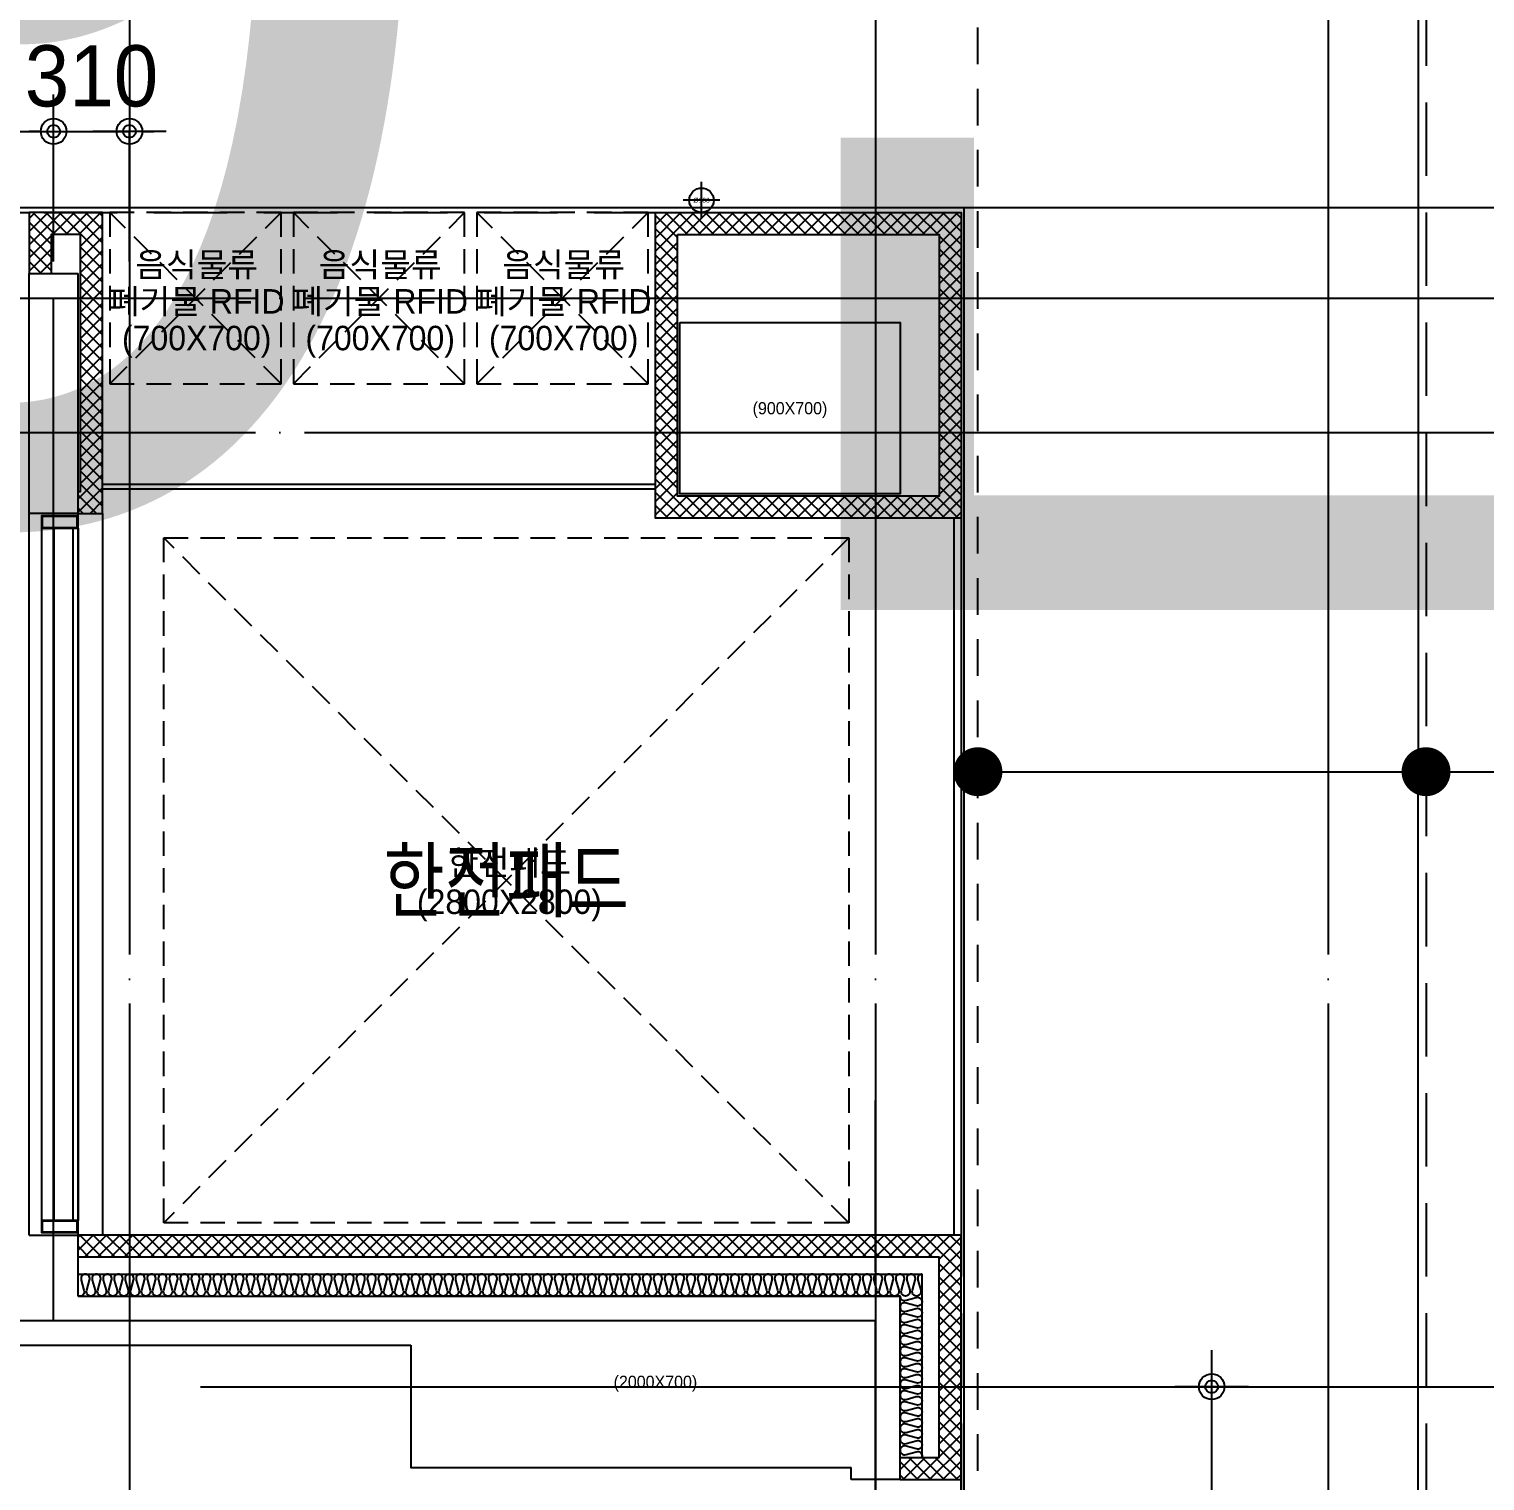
# Model space of a CAD drawing. Header units: millimetres. Extents: x 0 to 1390178, y 0 to 110113.
# Drawn here: x 476512 to 482463, y 44646 to 50580 of the extents above; entities that cross this region are included whole.
import ezdxf
from ezdxf.enums import TextEntityAlignment as Align
from ezdxf.xclip import XClip

# ---------------------------------------------------------------- set-up
doc = ezdxf.new("R2018")
doc.units = ezdxf.units.MM
doc.header["$LTSCALE"] = 100
doc.header["$XCLIPFRAME"] = 0
for name, pattern in [('X - 평면도$0$CEN', [62, 60, -1, 0, -1]), ('X - 평면도$0$HD', [2.5, 1.5, -1]), ('X - 평면도$0$HID', [1.5, 1, -0.5])]:
    doc.linetypes.add(name, pattern=pattern)
doc.layers.get('DEFPOINTS').update_dxf_attribs({"color": 145})
for name, color, linetype in [('AA-XXXX-TEXT', 3, 'Continuous'), ('DIM', 7, 'Continuous'), ('SYM', 7, 'Continuous'), ('X - LAND$0$03-사철나무', 8, 'Continuous'), ('X - SHEET$0$AA-BORD-TEXT', 3, 'Continuous'), ('X - 평면도$0$$0$03-사철나무', 8, 'Continuous'), ('X - 평면도$0$-landscape_base', 11, 'Continuous'), ('X - 평면도$0$0-구역계', 1, 'Continuous'), ('X - 평면도$0$253', 253, 'Continuous'), ('X - 평면도$0$A-CEN', 1, 'X - 평면도$0$CEN'), ('X - 평면도$0$A-FIN', 8, 'Continuous'), ('X - 평면도$0$A-INS', 9, 'Continuous'), ('X - 평면도$0$A-WIN', 4, 'Continuous'), ('X - 평면도$0$AA-DWXM-WIND', 4, 'Continuous'), ('X - 평면도$0$AA-EL-PCN8', 8, 'Continuous'), ('X - 평면도$0$AA-FLXS-OTHR', 4, 'Continuous'), ('X - 평면도$0$AA-WAXM-BRCK', 3, 'Continuous'), ('X - 평면도$0$AA-WAXM-CONC', 2, 'Continuous'), ('X - 평면도$0$AA-XXXX-CNTL', 1, 'X - 평면도$0$CEN'), ('X - 평면도$0$AA-XXXX-HIDL', 1, 'X - 평면도$0$HID'), ('X - 평면도$0$H7', 7, 'X - 평면도$0$HID'), ('X - 평면도$0$상부외곽선', 7, 'X - 평면도$0$HID')]:
    doc.layers.add(name, color=color, linetype=linetype)
doc.layers.add('X - 평면도$0$AA-GUIDE-실명', color=125, linetype='Continuous', plot=False)
doc.layers.add('X - 평면도$0$DEFPOINT', color=163, linetype='Continuous', plot=False)
doc.styles.add('HAUD01', font='Dotum.ttf')
doc.styles.get("Standard").update_dxf_attribs({"font": 'Dotum.ttf'})
doc.styles.add('X - SHEET$0$HAUD01', font='Dotum.ttf')
doc.styles.add('X - 평면도$0$HAUD01', font='Dotum.ttf')
doc.styles.add('X - 평면도$0$STANDARD', font='Dotum.ttf')
doc.dimstyles.new('HAUD-80', dxfattribs={"dimscale": 100, "dimtxt": 2.5, "dimasz": 0.5, "dimexe": 0, "dimexo": 1.5, "dimgap": 1, "dimtad": 1, "dimdec": 0, "dimdsep": 46, "dimlunit": 6, "dimtxsty": 'HAUD01', "dimblk": 'Z_DOT', "dimcen": 2.5, "dimdle": 1.5, "dimclrd": 7, "dimclre": 7, "dimclrt": 4, "dimadec": 0, "dimazin": 0, "dimtfac": 1, "dimtdec": 0, "dimtix": 1, "dimtmove": 2, "dimatfit": 3, "dimfxl": 1, "dimtvp": 1, "dimtolj": 1, "dimtzin": 0, "dimarcsym": 0})
pattern_1 = [(45, (-943193, 374193), (-26.9407684, 26.9407684), []), (135, (-943193, 374193), (-26.9407684, -26.9407684), [])]

# ---------------------------------------------------------------- blocks, each defined once
blk = doc.blocks.new('X - SHEET$0$HAUDsheetV')
at = {"layer": 'X - SHEET$0$AA-BORD-TEXT', "color": 3, "style": 'X - SHEET$0$HAUD01'}
for tag, p in [('PJCode', (786, 567.935)), ('작성자', (786.112, 194.824)), ('검토자', (786.112, 181.824)), ('최종검토자', (786.112, 168.824)), ('승인자', (786.112, 155.824)), ('일자', (786.832, 144.018)), ('개정번호', (812, 65.92))]:
    blk.add_attdef(tag, text='', height=3, dxfattribs=at).set_placement(p, align=Align.MIDDLE_CENTER)
at = {"layer": 'X - SHEET$0$AA-BORD-TEXT', "color": 3, "lineweight": 30, "flags": 104}
blk.add_attdef('PJTitle', text='', height=4, dxfattribs=at).set_placement((787.248, 536.622), align=Align.MIDDLE_CENTER)
blk = doc.blocks.new('X - SHEET')
ref = blk.add_blockref('X - SHEET$0$HAUDsheetV', (-100, 0), dxfattribs=dict(xscale=100, yscale=100, zscale=100))
lines = blk.add_mtext('중랑구 상봉동 116-49번지 일원 2030 청년주택 \\P신축공사', dxfattribs={"layer": 'X - SHEET$0$AA-BORD-TEXT', "color": 3, "insert": (78624.8, 53662.2), "char_height": 5056.517, "attachment_point": 1})
ref.add_attrib('PJTitle', '', (78624.8, 53662.2), dxfattribs={"flags": 104}).embed_mtext(lines)
blk = doc.blocks.new('X - 평면도$0$A$C5F8946BC')
at = {"layer": 'X - 평면도$0$AA-XXXX-HIDL'}
for p, q in [((2800, 0), (0, 2800)), ((2800, 2800), (0, 0))]:
    blk.add_line(p, q, dxfattribs=at)
blk.add_lwpolyline([(2800, 2800), (2800, 0), (0, 0), (0, 2800)], close=True, dxfattribs=at)
at = {"layer": 'X - 평면도$0$DEFPOINT', "style": 'X - 평면도$0$HAUD01'}
for s, p in [('한전패드', (1413.3, 1421.6)), ('(2800X2800)', (1413.3, 1262.5))]:
    blk.add_text(s, height=100, dxfattribs=at).set_placement(p, align=Align.CENTER)
blk = doc.blocks.new('*U1014')
at = {"layer": 'X - 평면도$0$A-WIN', "color": 9}
for p, q in [((1415, 150), (-1415, 150)), ((1415, 98.7), (-1415, 98.7)), ((1415, 21.3), (-1415, 21.3)), ((1415, 0), (-1415, 0))]:
    blk.add_line(p, q, dxfattribs=at)
at = {"layer": 'X - 평면도$0$A-WIN'}
for points in [[(-1415, 0), (-1415, 150), (-1465, 150), (-1465, 0)], [(-1418, 3), (-1418, 147), (-1462, 147), (-1462, 3)], [(1465, 0), (1465, 150), (1415, 150), (1415, 0)], [(1462, 3), (1462, 147), (1418, 147), (1418, 3)]]:
    blk.add_lwpolyline(points, close=True, dxfattribs=at)
blk = doc.blocks.new('X - 평면도$0$A$Ccb83aa5e')
at = {"layer": 'X - 평면도$0$AA-XXXX-HIDL'}
for p, q in [((0, -700), (700, 0)), ((700, -700), (0, 0))]:
    blk.add_line(p, q, dxfattribs=at)
blk.add_lwpolyline([(0, -700), (700, -700), (700, 0), (0, 0)], close=True, dxfattribs=at)
at = {"layer": 'X - 평면도$0$DEFPOINT', "style": 'X - 평면도$0$HAUD01'}
for s, p in [('음식물류', (355, -213.2)), ('폐기물 RFID', (355, -363.2)), ('(700X700)', (355, -513.2))]:
    blk.add_text(s, height=100, dxfattribs=at).set_placement(p, align=Align.MIDDLE_CENTER)
blk = doc.blocks.new('X - 평면도$0$A$C131C07CB')
at = {"layer": 'X - 평면도$0$DEFPOINT'}
blk.add_lwpolyline([(48907.6, 49351.7), (32952.1, 49430.9), (27699.5, 49296.2), (20596, 48989.6), (3460.7, 47240.8), (3188.2, 39892), (3139.9, 31340.9), (2595.9, 24181.5), (1470.3, 6537), (1291.4, 1301.2), (10096.5, 1256), (10324.9, 7974.4), (28597.9, 8298.9), (28098.2, 13852.2), (48906.4, 16442.3)], close=True, dxfattribs=at)
blk = doc.blocks.new('X - 평면도$0$1F PL')
at = {"layer": 'X - 평면도$0$AA-WAXM-CONC'}
for p, q in [((-6877.2, 31290.9), (-6877.2, 32270.9)), ((-6877.2, 32270.9), (-6677.2, 32270.9)), ((-6677.2, 31290.9), (-6677.2, 32270.9)), ((-6677.2, 31290.9), (-6877.2, 31290.9)), ((-6877.2, 28340.9), (-6677.2, 28340.9)), ((-6677.2, 28090.9), (-6677.2, 28340.9)), ((-6677.2, 28090.9), (-3317.2, 28090.9)), ((-8357.2, 27890.9), (-5317.2, 27890.9)), ((-3517.2, 27340.9), (-3517.2, 27390.9)), ((-3317.2, 27340.9), (-3317.2, 27390.9)), ((-3317.2, 27340.9), (-3517.2, 27340.9))]:
    blk.add_line(p, q, dxfattribs=at)
blk = doc.blocks.new('X - 평면도$0$1F_COL')
at = {"layer": 'X - 평면도$0$AA-WAXM-CONC'}
blk.add_lwpolyline([(-47578, -23826.9), (-46678, -23826.9), (-46678, -24526.9), (-47578, -24526.9)], close=True, dxfattribs=at)
for points in [[(-46678, -28506.9), (-46678, -28506.9), (-46678, -27806.9), (-48678, -27806.9)], [(-48678, -28006.9), (-48678, -28506.9), (-46878, -28506.9)]]:
    blk.add_lwpolyline(points, dxfattribs=at)
at = {"layer": 'X - 평면도$0$DEFPOINT', "style": 'X - 평면도$0$STANDARD'}
for s, p in [('(900X700)', (-47128, -24176.9)), ('(2000X700)', (-47678, -28156.9))]:
    blk.add_text(s, height=50, dxfattribs=at).set_placement(p, align=Align.MIDDLE_CENTER)
blk = doc.blocks.new('X - LAND', base_point=(-475.4, -286.7))
at = {"layer": 'X - LAND$0$03-사철나무'}
for p, q in [((41840.4, 65743.1), (82640.4, 65743.1)), ((79582.1, 65743.1), (79582.1, 48643.1))]:
    blk.add_line(p, q, dxfattribs=at)
blk = doc.blocks.new('X - 평면도$0$A$C14A644CA')
at = {"layer": 'X - 평면도$0$AA-FLXS-OTHR', "color": 1}
for p, q in [((0, -75), (0, 75)), ((75, 0), (-75, 0))]:
    blk.add_line(p, q, dxfattribs=at)
at = {"layer": 'X - 평면도$0$AA-FLXS-OTHR'}
blk.add_circle((0, 0), 50, dxfattribs=at)
at = {"layer": 'X - 평면도$0$AA-GUIDE-실명', "style": 'X - 평면도$0$HAUD01'}
blk.add_text('Ø100', height=20, dxfattribs=at).set_placement((0, 0), align=Align.MIDDLE_CENTER)
blk = doc.blocks.new('X - 평면도$0$A$C9b846ec6')
at = {"layer": 'X - 평면도$0$253'}
h = blk.add_hatch(dxfattribs=at)
h.set_pattern_fill('ANSI37', color=253, scale=12)
h.set_pattern_definition(pattern_1)
h.paths.add_polyline_path([(36240, 33930), (35940, 33930), (35940, 33680), (36030, 33680), (36030, 33840), (36150, 33840), (36150, 32790), (36140, 32790), (36140, 32700), (36240, 32700)])
h = blk.add_hatch(dxfattribs=at)
h.set_pattern_fill('ANSI37', color=253, scale=12)
h.set_pattern_definition(pattern_1)
h.paths.add_polyline_path([(39750, 33930), (38500, 33930), (38500, 32680), (39750, 32680)])
h.paths.add_polyline_path([(39660, 33840), (39660, 32770), (38590, 32770), (38590, 33840)], flags=16)
h.paths.add_polyline_path([(39500, 33480), (39500, 32780), (38600, 32780), (38600, 33480)], flags=0)
h = blk.add_hatch(dxfattribs=at)
h.set_pattern_fill('ANSI37', color=253, scale=12)
h.set_pattern_definition(pattern_1)
h.paths.add_polyline_path([(39750, 29750), (36140, 29750), (36140, 29660), (39660, 29660), (39660, 28840), (39500, 28840), (39500, 28800), (39500, 28750), (39750, 28750)])
at = {"layer": 'X - 평면도$0$A-INS'}
for p in [(36140, 29590), (39590, 28840)]:
    blk.add_line(p, (39590, 29590), dxfattribs=at)
for points in [[(39590, 29590, 0.524856), (39573.2, 29565.6), (39584.3, 29524.4, -1.449198), (39550.7, 29524.4), (39561.8, 29565.6, 0.524856), (39545, 29590, 0.524856), (39528.2, 29565.6), (39539.3, 29524.4, -1.449198), (39505.7, 29524.4), (39516.8, 29565.6, 0.524856), (39500, 29590, 0.524856), (39483.2, 29565.6), (39494.3, 29524.4, -1.449198), (39460.7, 29524.4), (39471.8, 29565.6, 0.524856), (39455, 29590, 0.524856), (39438.2, 29565.6), (39449.3, 29524.4, -1.449198), (39415.7, 29524.4), (39426.8, 29565.6, 0.524856), (39410, 29590, 0.524856), (39393.2, 29565.6), (39404.3, 29524.4, -1.449198), (39370.7, 29524.4), (39381.8, 29565.6, 0.524856), (39365, 29590, 0.524856), (39348.2, 29565.6), (39359.3, 29524.4, -1.449198), (39325.7, 29524.4), (39336.8, 29565.6, 0.524856), (39320, 29590, 0.524856), (39303.2, 29565.6), (39314.3, 29524.4, -1.449198), (39280.7, 29524.4), (39291.8, 29565.6, 0.524856), (39275, 29590, 0.524856), (39258.2, 29565.6), (39269.3, 29524.4, -1.449198), (39235.7, 29524.4), (39246.8, 29565.6, 0.524856), (39230, 29590, 0.524856), (39213.2, 29565.6), (39224.3, 29524.4, -1.449198), (39190.7, 29524.4), (39201.8, 29565.6, 0.524856), (39185, 29590, 0.524856), (39168.2, 29565.6), (39179.3, 29524.4, -1.449198), (39145.7, 29524.4), (39156.8, 29565.6, 0.524856), (39140, 29590, 0.524856), (39123.2, 29565.6), (39134.3, 29524.4, -1.449198), (39100.7, 29524.4), (39111.8, 29565.6, 0.524856), (39095, 29590, 0.524856), (39078.2, 29565.6), (39089.3, 29524.4, -1.449198), (39055.7, 29524.4), (39066.8, 29565.6, 0.524856), (39050, 29590, 0.524856), (39033.2, 29565.6), (39044.3, 29524.4, -1.449198), (39010.7, 29524.4), (39021.8, 29565.6, 0.524856), (39005, 29590, 0.524856), (38988.2, 29565.6), (38999.3, 29524.4, -1.449198), (38965.7, 29524.4), (38976.8, 29565.6, 0.524856), (38960, 29590, 0.524856), (38943.2, 29565.6), (38954.3, 29524.4, -1.449198), (38920.7, 29524.4), (38931.8, 29565.6, 0.524856), (38915, 29590, 0.524856), (38898.2, 29565.6), (38909.3, 29524.4, -1.449198), (38875.7, 29524.4), (38886.8, 29565.6, 0.524856), (38870, 29590, 0.524856), (38853.2, 29565.6), (38864.3, 29524.4, -1.449198), (38830.7, 29524.4), (38841.8, 29565.6, 0.524856), (38825, 29590, 0.524856), (38808.2, 29565.6), (38819.3, 29524.4, -1.449198), (38785.7, 29524.4), (38796.8, 29565.6, 0.524856), (38780, 29590, 0.524856), (38763.2, 29565.6), (38774.3, 29524.4, -1.449198), (38740.7, 29524.4), (38751.8, 29565.6, 0.524856), (38735, 29590, 0.524856), (38718.2, 29565.6), (38729.3, 29524.4, -1.449198), (38695.7, 29524.4), (38706.8, 29565.6, 0.524856), (38690, 29590, 0.524856), (38673.2, 29565.6), (38684.3, 29524.4, -1.449198), (38650.7, 29524.4), (38661.8, 29565.6, 0.524856), (38645, 29590, 0.524856), (38628.2, 29565.6), (38639.3, 29524.4, -1.449198), (38605.7, 29524.4), (38616.8, 29565.6, 0.524856), (38600, 29590, 0.524856), (38583.2, 29565.6), (38594.3, 29524.4, -1.449198), (38560.7, 29524.4), (38571.8, 29565.6, 0.524856), (38555, 29590, 0.524856), (38538.2, 29565.6), (38549.3, 29524.4, -1.449198), (38515.7, 29524.4), (38526.8, 29565.6, 0.524856), (38510, 29590, 0.524856), (38493.2, 29565.6), (38504.3, 29524.4, -1.449198), (38470.7, 29524.4), (38481.8, 29565.6, 0.524856), (38465, 29590, 0.524856), (38448.2, 29565.6), (38459.3, 29524.4, -1.449198), (38425.7, 29524.4), (38436.8, 29565.6, 0.524856), (38420, 29590, 0.524856), (38403.2, 29565.6), (38414.3, 29524.4, -1.449198), (38380.7, 29524.4), (38391.8, 29565.6, 0.524856), (38375, 29590, 0.524856), (38358.2, 29565.6), (38369.3, 29524.4, -1.449198), (38335.7, 29524.4), (38346.8, 29565.6, 0.524856), (38330, 29590, 0.524856), (38313.2, 29565.6), (38324.3, 29524.4, -1.449198), (38290.7, 29524.4), (38301.8, 29565.6, 0.524856), (38285, 29590, 0.524856), (38268.2, 29565.6), (38279.3, 29524.4, -1.449198), (38245.7, 29524.4), (38256.8, 29565.6, 0.524856), (38240, 29590, 0.524856), (38223.2, 29565.6), (38234.3, 29524.4, -1.449198), (38200.7, 29524.4), (38211.8, 29565.6, 0.524856), (38195, 29590, 0.524856), (38178.2, 29565.6), (38189.3, 29524.4, -1.449198), (38155.7, 29524.4), (38166.8, 29565.6, 0.524856), (38150, 29590, 0.524856), (38133.2, 29565.6), (38144.3, 29524.4, -1.449198), (38110.7, 29524.4), (38121.8, 29565.6, 0.524856), (38105, 29590, 0.524856), (38088.2, 29565.6), (38099.3, 29524.4, -1.449198), (38065.7, 29524.4), (38076.8, 29565.6, 0.524856), (38060, 29590, 0.524856), (38043.2, 29565.6), (38054.3, 29524.4, -1.449198), (38020.7, 29524.4), (38031.8, 29565.6, 0.524856), (38015, 29590, 0.524856), (37998.2, 29565.6), (38009.3, 29524.4, -1.449198), (37975.7, 29524.4), (37986.8, 29565.6, 0.524856), (37970, 29590, 0.524856), (37953.2, 29565.6), (37964.3, 29524.4, -1.449198), (37930.7, 29524.4), (37941.8, 29565.6, 0.524856), (37925, 29590, 0.524856), (37908.2, 29565.6), (37919.3, 29524.4, -1.449198), (37885.7, 29524.4), (37896.8, 29565.6, 0.524856), (37880, 29590, 0.524856), (37863.2, 29565.6), (37874.3, 29524.4, -1.449198), (37840.7, 29524.4), (37851.8, 29565.6, 0.524856), (37835, 29590, 0.524856), (37818.2, 29565.6), (37829.3, 29524.4, -1.449198), (37795.7, 29524.4), (37806.8, 29565.6, 0.524856), (37790, 29590, 0.524856), (37773.2, 29565.6), (37784.3, 29524.4, -1.449198), (37750.7, 29524.4), (37761.8, 29565.6, 0.524856), (37745, 29590, 0.524856), (37728.2, 29565.6), (37739.3, 29524.4, -1.449198), (37705.7, 29524.4), (37716.8, 29565.6, 0.524856), (37700, 29590, 0.524856), (37683.2, 29565.6), (37694.3, 29524.4, -1.449198), (37660.7, 29524.4), (37671.8, 29565.6, 0.524856), (37655, 29590, 0.524856), (37638.2, 29565.6), (37649.3, 29524.4, -1.449198), (37615.7, 29524.4), (37626.8, 29565.6, 0.524856), (37610, 29590, 0.524856), (37593.2, 29565.6), (37604.3, 29524.4, -1.449198), (37570.7, 29524.4), (37581.8, 29565.6, 0.524856), (37565, 29590, 0.524856), (37548.2, 29565.6), (37559.3, 29524.4, -1.449198), (37525.7, 29524.4), (37536.8, 29565.6, 0.524856), (37520, 29590, 0.524856), (37503.2, 29565.6), (37514.3, 29524.4, -1.449198), (37480.7, 29524.4), (37491.8, 29565.6, 0.524856), (37475, 29590, 0.524856), (37458.2, 29565.6), (37469.3, 29524.4, -1.449198), (37435.7, 29524.4), (37446.8, 29565.6, 0.524856), (37430, 29590, 0.524856), (37413.2, 29565.6), (37424.3, 29524.4, -1.449198), (37390.7, 29524.4), (37401.8, 29565.6, 0.524856), (37385, 29590, 0.524856), (37368.2, 29565.6), (37379.3, 29524.4, -1.449198), (37345.7, 29524.4), (37356.8, 29565.6, 0.524856), (37340, 29590, 0.524856), (37323.2, 29565.6), (37334.3, 29524.4, -1.449198), (37300.7, 29524.4), (37311.8, 29565.6, 0.524856), (37295, 29590, 0.524856), (37278.2, 29565.6), (37289.3, 29524.4, -1.449198), (37255.7, 29524.4), (37266.8, 29565.6, 0.524856), (37250, 29590, 0.524856), (37233.2, 29565.6), (37244.3, 29524.4, -1.449198), (37210.7, 29524.4), (37221.8, 29565.6, 0.524856), (37205, 29590, 0.524856), (37188.2, 29565.6), (37199.3, 29524.4, -1.449198), (37165.7, 29524.4), (37176.8, 29565.6, 0.524856), (37160, 29590, 0.524856), (37143.2, 29565.6), (37154.3, 29524.4, -1.449198), (37120.7, 29524.4), (37131.8, 29565.6, 0.524856), (37115, 29590, 0.524856), (37098.2, 29565.6), (37109.3, 29524.4, -1.449198), (37075.7, 29524.4), (37086.8, 29565.6, 0.524856), (37070, 29590, 0.524856), (37053.2, 29565.6), (37064.3, 29524.4, -1.449198), (37030.7, 29524.4), (37041.8, 29565.6, 0.524856), (37025, 29590, 0.524856), (37008.2, 29565.6), (37019.3, 29524.4, -1.449198), (36985.7, 29524.4), (36996.8, 29565.6, 0.524856), (36980, 29590, 0.524856), (36963.2, 29565.6), (36974.3, 29524.4, -1.449198), (36940.7, 29524.4), (36951.8, 29565.6, 0.524856), (36935, 29590, 0.524856), (36918.2, 29565.6), (36929.3, 29524.4, -1.449198), (36895.7, 29524.4), (36906.8, 29565.6, 0.524856), (36890, 29590, 0.524856), (36873.2, 29565.6), (36884.3, 29524.4, -1.449198), (36850.7, 29524.4), (36861.8, 29565.6, 0.524856), (36845, 29590, 0.524856), (36828.2, 29565.6), (36839.3, 29524.4, -1.449198), (36805.7, 29524.4), (36816.8, 29565.6, 0.524856), (36800, 29590, 0.524856), (36783.2, 29565.6), (36794.3, 29524.4, -1.449198), (36760.7, 29524.4), (36771.8, 29565.6, 0.524856), (36755, 29590, 0.524856), (36738.2, 29565.6), (36749.3, 29524.4, -1.449198), (36715.7, 29524.4), (36726.8, 29565.6, 0.524856), (36710, 29590, 0.524856), (36693.2, 29565.6), (36704.3, 29524.4, -1.449198), (36670.7, 29524.4), (36681.8, 29565.6, 0.524856), (36665, 29590, 0.524856), (36648.2, 29565.6), (36659.3, 29524.4, -1.449198), (36625.7, 29524.4), (36636.8, 29565.6, 0.524856), (36620, 29590, 0.524856), (36603.2, 29565.6), (36614.3, 29524.4, -1.449198), (36580.7, 29524.4), (36591.8, 29565.6, 0.524856), (36575, 29590, 0.524856), (36558.2, 29565.6), (36569.3, 29524.4, -1.449198), (36535.7, 29524.4), (36546.8, 29565.6, 0.524856), (36530, 29590, 0.524856), (36513.2, 29565.6), (36524.3, 29524.4, -1.449198), (36490.7, 29524.4), (36501.8, 29565.6, 0.524856), (36485, 29590, 0.524856), (36468.2, 29565.6), (36479.3, 29524.4, -1.449198), (36445.7, 29524.4), (36456.8, 29565.6, 0.524856), (36440, 29590, 0.524856), (36423.2, 29565.6), (36434.3, 29524.4, -1.449198), (36400.7, 29524.4), (36411.8, 29565.6, 0.524856), (36395, 29590, 0.524856), (36378.2, 29565.6), (36389.3, 29524.4, -1.449198), (36355.7, 29524.4), (36366.8, 29565.6, 0.524856), (36350, 29590, 0.524856), (36333.2, 29565.6), (36344.3, 29524.4, -1.449198), (36310.7, 29524.4), (36321.8, 29565.6, 0.524856), (36305, 29590, 0.524856), (36288.2, 29565.6), (36299.3, 29524.4, -1.449198), (36265.7, 29524.4), (36276.8, 29565.6, 0.524856), (36260, 29590, 0.524856), (36243.2, 29565.6), (36254.3, 29524.4, -1.449198), (36220.7, 29524.4), (36231.8, 29565.6, 0.524856), (36215, 29590, 0.524856), (36198.2, 29565.6), (36209.3, 29524.4, -1.449198), (36175.7, 29524.4), (36186.8, 29565.6, 0.524856), (36170, 29590, 0.524856), (36153.2, 29565.6), (36164.3, 29524.4, -0.670755), (36140, 29501.6, -0.670755)], [(39500, 29500, 0.524856), (39524.4, 29483.2), (39565.6, 29494.3, -1.449198), (39565.6, 29460.7), (39524.4, 29471.8, 0.524856), (39500, 29455, 0.524856), (39524.4, 29438.2), (39565.6, 29449.3, -1.449198), (39565.6, 29415.7), (39524.4, 29426.8, 0.524856), (39500, 29410, 0.524856), (39524.4, 29393.2), (39565.6, 29404.3, -1.449198), (39565.6, 29370.7), (39524.4, 29381.8, 0.524856), (39500, 29365, 0.524856), (39524.4, 29348.2), (39565.6, 29359.3, -1.449198), (39565.6, 29325.7), (39524.4, 29336.8, 0.524856), (39500, 29320, 0.524856), (39524.4, 29303.2), (39565.6, 29314.3, -1.449198), (39565.6, 29280.7), (39524.4, 29291.8, 0.524856), (39500, 29275, 0.524856), (39524.4, 29258.2), (39565.6, 29269.3, -1.449198), (39565.6, 29235.7), (39524.4, 29246.8, 0.524856), (39500, 29230, 0.524856), (39524.4, 29213.2), (39565.6, 29224.3, -1.449198), (39565.6, 29190.7), (39524.4, 29201.8, 0.524856), (39500, 29185, 0.524856), (39524.4, 29168.2), (39565.6, 29179.3, -1.449198), (39565.6, 29145.7), (39524.4, 29156.8, 0.524856), (39500, 29140, 0.524856), (39524.4, 29123.2), (39565.6, 29134.3, -1.449198), (39565.6, 29100.7), (39524.4, 29111.8, 0.524856), (39500, 29095, 0.524856), (39524.4, 29078.2), (39565.6, 29089.3, -1.449198), (39565.6, 29055.7), (39524.4, 29066.8, 0.524856), (39500, 29050, 0.524856), (39524.4, 29033.2), (39565.6, 29044.3, -1.449198), (39565.6, 29010.7), (39524.4, 29021.8, 0.524856), (39500, 29005, 0.524856), (39524.4, 28988.2), (39565.6, 28999.3, -1.449198), (39565.6, 28965.7), (39524.4, 28976.8, 0.524856), (39500, 28960, 0.524856), (39524.4, 28943.2), (39565.6, 28954.3, -1.449198), (39565.6, 28920.7), (39524.4, 28931.8, 0.524856), (39500, 28915, 0.524856), (39524.4, 28898.2), (39565.6, 28909.3, -1.449198), (39565.6, 28875.7), (39524.4, 28886.8, 0.524856), (39500, 28870, 0.524856), (39524.4, 28853.2), (39565.6, 28864.3, -0.670755), (39588.4, 28840, -0.670755)]]:
    blk.add_lwpolyline(points, format="xyb", dxfattribs=at)
at = {"layer": 'X - 평면도$0$AA-WAXM-BRCK'}
for points in [[(36140, 32700), (36240, 32700), (36240, 33930), (35940, 33930), (35940, 33680)], [(36140, 32790), (36150, 32790), (36150, 33840), (36030, 33840), (36030, 33680)], [(39500, 28750), (39750, 28750), (39750, 29750), (36140, 29750)], [(39500, 28840), (39660, 28840), (39660, 29660), (36140, 29660)]]:
    blk.add_lwpolyline(points, dxfattribs=at)
for points in [[(38500, 33930), (39750, 33930), (39750, 32680), (38500, 32680)], [(38590, 33840), (39660, 33840), (39660, 32770), (38590, 32770)]]:
    blk.add_lwpolyline(points, close=True, dxfattribs=at)
blk = doc.blocks.new('X - 평면도', base_point=(-475.4, -286.7))
at = {"layer": 'X - 평면도$0$$0$03-사철나무'}
for p, q in [((671840.4, 65743.1), (712640.4, 65743.1)), ((709582.1, 65743.1), (709582.1, 48643.1))]:
    blk.add_line(p, q, dxfattribs=at)
at = {"layer": 'X - 평면도$0$0-구역계', "color": 6, "linetype": 'X - 평면도$0$HD'}
blk.add_line((709639.2, 32828.8), (709640.5, 68380.5), dxfattribs=at)
at = {"layer": 'X - 평면도$0$A-CEN', "color": 5}
blk.add_line((711072, 68689.6), (711072, 19243.1), dxfattribs=at)
at = {"layer": 'X - 평면도$0$A-FIN'}
for p, q in [((706062, 64613.1), (708322, 64613.1)), ((706062, 64593.1), (708322, 64593.1)), ((709542, 64473.1), (709542, 61543.1)), ((709572, 64473.1), (709572, 61543.1))]:
    blk.add_line(p, q, dxfattribs=at)
at = {"layer": 'X - 평면도$0$AA-DWXM-WIND', "color": 8}
blk.add_line((705962, 61543.1), (705962, 64493.1), dxfattribs=at)
at = {"layer": 'X - 평면도$0$AA-EL-PCN8'}
for p, q in [((704572, 65723.1), (705762, 65723.1)), ((705762, 61543.1), (705762, 64493.1)), ((706062, 64493.1), (706062, 61543.1)), ((709572, 57293.1), (709572, 60543.1))]:
    blk.add_line(p, q, dxfattribs=at)
at = {"layer": 'X - 평면도$0$AA-XXXX-CNTL'}
for p, q in [((706172, 68689.6), (706172, 19243.1)), ((709222, 68689.6), (709222, 19243.1)), ((657286.2, 65373.1), (718213.6, 65373.1)), ((678472, 65373.1), (705862, 65373.1)), ((705862, 61193.1), (705862, 65373.1)), ((657286.2, 64823.1), (718213.6, 64823.1)), ((709222, 48993.1), (709222, 62093.1)), ((704382, 61193.1), (709222, 61193.1)), ((706462, 60923.1), (718213.6, 60923.1))]:
    blk.add_line(p, q, dxfattribs=at)
at = {"layer": 'X - 평면도$0$H7', "ltscale": 3}
blk.add_lwpolyline([(666122, 65186.3), (685687.1, 67073.1), (711472, 67073.1), (711472, 35476), (690572, 31923.6), (690572, 26093.1), (672522, 26093.1), (672522, 19243.1), (666122, 19243.1), (666122, 65186.3)], dxfattribs=at)
at = {"layer": 'X - 평면도$0$상부외곽선', "ltscale": 3}
blk.add_lwpolyline([(668022, 40573.1), (668022, 65723.1), (709572, 65723.1), (709572, 39263.1), (687212, 39263.1), (687212, 29123.1), (668022, 29123.1)], dxfattribs=at)
ref = blk.add_blockref('X - LAND', (629524.6, -286.7))
XClip(ref).set_block_clipping_path([(27286.2339644467, 19243.1096737642), (88213.6007375629, 68689.6188814971)])
for name, p in [('X - 평면도$0$A$C14A644CA', (708510.4, 65773.1)), ('X - 평면도$0$A$C9b846ec6', (669822, 31793.1)), ('X - 평면도$0$1F PL', (712639.2, 33202.2)), ('X - 평면도$0$1F_COL', (756000, 89100))]:
    blk.add_blockref(name, p)
at = {"layer": 'X - 평면도$0$-landscape_base'}
for p in [(706092, 65723.1), (706842, 65723.1), (707592, 65723.1)]:
    blk.add_blockref('X - 평면도$0$A$Ccb83aa5e', p, dxfattribs=at)
at = {"layer": 'X - 평면도$0$0-구역계'}
blk.add_blockref('X - 평면도$0$A$C131C07CB', (662532.9, 17819.8), dxfattribs=at)
at = {"layer": 'X - 평면도$0$A-FIN', "color": 6}
blk.add_blockref('X - 평면도$0$A$C5F8946BC', (706312, 61593.1), dxfattribs=at)
at = {"layer": 'X - 평면도$0$A-WIN', "rotation": 90}
blk.add_blockref('*U1014', (705962, 63018.1), dxfattribs=at)
blk = doc.blocks.new('Z_DOT')
at = {"layer": 'DIM', "color": 0}
for p, q in [((0, -3), (0, 3)), ((-3, 0), (3, 0))]:
    blk.add_line(p, q, dxfattribs=at)
for radius in [1.05, 0.525]:
    blk.add_circle((0, 0), radius, dxfattribs=at)
blk = doc.blocks.new('*D445')
at = {"layer": 'DEFPOINTS', "color": 0, "transparency": 16777216}
for p in [(480322.1, 45030.7), (481345.8, 45030.7), (480322.1, 41100.7)]:
    blk.add_point(p, dxfattribs=at)
at = {"layer": 'DIM', "color": 7, "lineweight": -2, "transparency": 16777216}
for p, q in [((480472.1, 45030.7), (481345.8, 45030.7)), ((481345.8, 41150.7), (481345.8, 44980.7)), ((480472.1, 41100.7), (481345.8, 41100.7))]:
    blk.add_line(p, q, dxfattribs=at)
at = {"layer": 'DIM', "color": 7, "lineweight": -2, "transparency": 16777216, "xscale": 50, "yscale": 50, "zscale": 50}
for p, rotation in [((481345.8, 45030.7), 90), ((481345.8, 41100.7), 270)]:
    blk.add_blockref('Z_DOT', p, dxfattribs=dict(at, rotation=rotation))
at = {"layer": 'DIM', "color": 4, "transparency": 16777216, "insert": (481096.6, 43065.7), "char_height": 250, "attachment_point": 5, "rotation": 90, "style": 'HAUD01'}
blk.add_mtext('\\A1;3,930', dxfattribs=at)
blk = doc.blocks.new('*D469')
at = {"layer": 'DEFPOINTS', "color": 0, "transparency": 16777216}
for p in [(476612.1, 50162.4), (475122.1, 49480.7), (476612.1, 49480.7)]:
    blk.add_point(p, dxfattribs=at)
at = {"layer": 'DIM', "color": 7, "lineweight": -2, "transparency": 16777216}
for p, q in [((475122.1, 49630.7), (475122.1, 50162.4)), ((475172.1, 50162.4), (476562.1, 50162.4)), ((476612.1, 49630.7), (476612.1, 50162.4))]:
    blk.add_line(p, q, dxfattribs=at)
at = {"layer": 'DIM', "color": 7, "lineweight": -2, "transparency": 16777216, "xscale": 50, "yscale": 50, "zscale": 50, "rotation": 180}
blk.add_blockref('Z_DOT', (475122.1, 50162.4), dxfattribs=at)
at = {"layer": 'DIM', "color": 7, "lineweight": -2, "transparency": 16777216, "xscale": 50, "yscale": 50, "zscale": 50}
blk.add_blockref('Z_DOT', (476612.1, 50162.4), dxfattribs=at)
at = {"layer": 'DIM', "color": 4, "transparency": 16777216, "insert": (475867.1, 50411.7), "char_height": 250, "attachment_point": 5, "style": 'HAUD01'}
blk.add_mtext('\\A1;1,490', dxfattribs=at)
blk = doc.blocks.new('*D470')
at = {"layer": 'DEFPOINTS', "color": 0, "transparency": 16777216}
for p in [(476922.1, 50162.4), (476612.1, 49480.7), (476922.1, 49480.7)]:
    blk.add_point(p, dxfattribs=at)
at = {"layer": 'DIM', "color": 7, "lineweight": -2, "transparency": 16777216}
for p, q in [((476562.1, 50162.4), (476512.1, 50162.4)), ((476612.1, 49630.7), (476612.1, 50162.4)), ((476612.1, 50162.4), (476922.1, 50162.4)), ((476922.1, 49630.7), (476922.1, 50162.4)), ((476972.1, 50162.4), (477022.1, 50162.4))]:
    blk.add_line(p, q, dxfattribs=at)
at = {"layer": 'DIM', "color": 7, "lineweight": -2, "transparency": 16777216, "xscale": 50, "yscale": 50, "zscale": 50}
blk.add_blockref('Z_DOT', (476612.1, 50162.4), dxfattribs=at)
at = {"layer": 'DIM', "color": 7, "lineweight": -2, "transparency": 16777216, "xscale": 50, "yscale": 50, "zscale": 50, "rotation": 180}
blk.add_blockref('Z_DOT', (476922.1, 50162.4), dxfattribs=at)
at = {"layer": 'DIM', "color": 4, "transparency": 16777216, "insert": (476767.1, 50387.6), "char_height": 250, "attachment_point": 5, "style": 'HAUD01'}
blk.add_mtext('\\A1;310', dxfattribs=at)

msp = doc.modelspace()

# ---------------------------------------------------------------- block references
ref = msp.add_blockref('X - 평면도', (-229725.3, -16179.1))
XClip(ref).set_block_clipping_path([(649249.9173510048, 15892.4063044181), (733249.9173510048, 75292.406304418)])

# ---------------------------------------------------------------- next in the draw order: linework, layer by layer
at = {"layer": 'SYM'}
msp.add_line((480390.4, 47544.7), (485048.2, 47544.7), dxfattribs=at)
at = {"layer": 'SYM', "const_width": 99.9}
for points in [[(480390.4, 47494.7, 1), (480390.4, 47594.8, 1)], [(482222.1, 47494.7, 1), (482222.1, 47594.8, 1)]]:
    msp.add_lwpolyline(points, format="xyb", close=True, dxfattribs=at)

# ---------------------------------------------------------------- next in the draw order: block references
msp.add_blockref('X - SHEET', (336000, 0))

# ---------------------------------------------------------------- next in the draw order: texts
at = {"layer": 'AA-XXXX-TEXT', "style": 'HAUD01', "width": 0.8}
msp.add_text('한전패드', height=250, dxfattribs=at).set_placement((478462.1, 47100.7), align=Align.MIDDLE_CENTER)

# ---------------------------------------------------------------- next in the draw order: dimensions: what is measured, and where the dimension line sits
at = {"layer": 'DIM'}
for base, p1, p2, picture, middle in [((476612.1, 50162.4), (475122.1, 49480.7), (476612.1, 49480.7), '*D469', (475867.1, 50411.7)), ((476922.1, 50162.4), (476612.1, 49480.7), (476922.1, 49480.7), '*D470', (476767.1, 50387.6))]:
    dim = msp.add_linear_dim(base=base, p1=p1, p2=p2, dimstyle='HAUD-80', override={"dimscale": 100}, dxfattribs=at)
    dim.commit()
    dim.dimension.update_dxf_attribs({"geometry": picture, "text_midpoint": middle})
dim = msp.add_linear_dim(base=(481345.8, 45030.7), p1=(480322.1, 41100.7), p2=(480322.1, 45030.7), angle=270, dimstyle='HAUD-80', dxfattribs=at)
dim.commit()
dim.dimension.update_dxf_attribs({"geometry": '*D445', "text_midpoint": (481096.6, 43065.7)})

doc.saveas('drawing.dxf')
